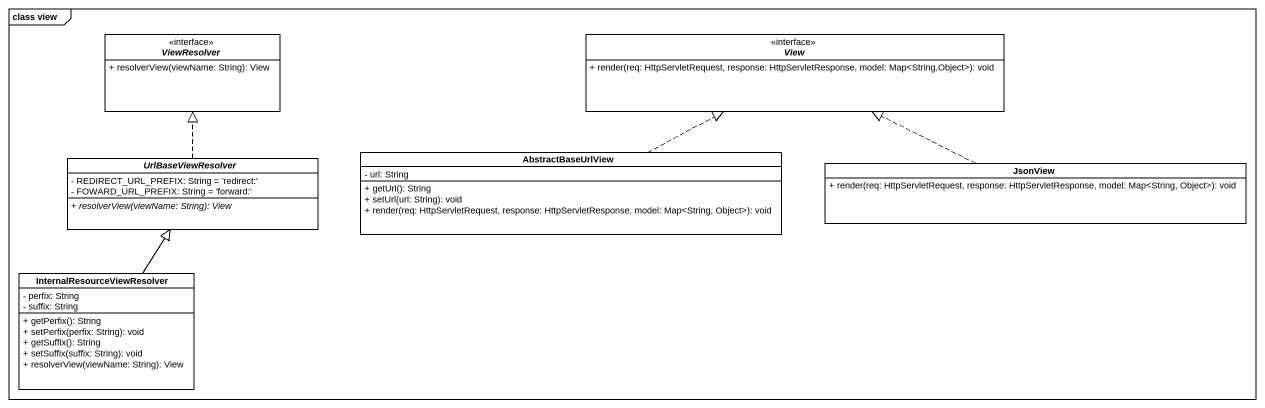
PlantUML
@startuml
mainframe class view
hide circle
hide empty members
skinparam classAttributeIconSize 0
interface ViewResolver <<interface>> {
  + resolverView(viewName: String): View
}
interface View <<interface>> {
  + render(req: HttpServletRequest, response: HttpServletResponse, model: Map<String,Object>): void
}
abstract class UrlBaseViewResolver {
  - REDIRECT_URL_PREFIX: String = 'redirect:'
  - FOWARD_URL_PREFIX: String = 'forward:'
  {abstract} + resolverView(viewName: String): View
}
class AbstractBaseUrlView {
  - url: String
  + getUrl(): String
  + setUrl(url: String): void
  + render(req: HttpServletRequest, response: HttpServletResponse, model: Map<String, Object>): void
}
class JsonView {
  + render(req: HttpServletRequest, response: HttpServletResponse, model: Map<String, Object>): void
}
class InternalResourceViewResolver {
  - perfix: String
  - suffix: String
  + getPerfix(): String
  + setPerfix(perfix: String): void
  + getSuffix(): String
  + setSuffix(suffix: String): void
  + resolverView(viewName: String): View
}
UrlBaseViewResolver .up.|> ViewResolver
AbstractBaseUrlView .right.|> View
JsonView .left.|> View
InternalResourceViewResolver -up-|> UrlBaseViewResolver
@enduml
